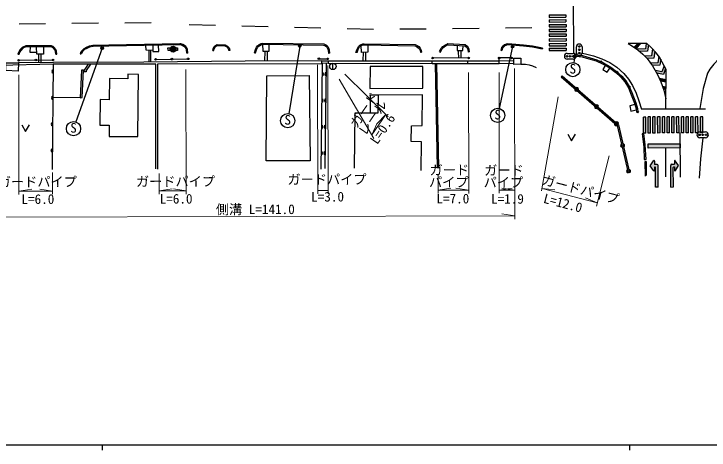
# Model space of a CAD drawing. Units: millimetres at full size, sheet at 1:1000; details may follow other scales. Extents: x -27979035 to 680000, y -218666483 to 380000.
# Drawn here: x 151231 to 283100, y 204000 to 286772 of the extents above; entities that cross this region are included whole.
import ezdxf
from ezdxf.enums import TextEntityAlignment as Align

# ---------------------------------------------------------------- set-up
doc = ezdxf.new("R2010")
doc.units = ezdxf.units.MM
doc.header["$LTSCALE"] = 1000
for name, color, linetype, lineweight in [('M-BGD', 7, 'Continuous', 25), ('M-BGD-EXST', 7, 'Continuous', 25), ('M-STR-HTXT', 7, 'Continuous', 13), ('M-STR-STRC', 7, 'Continuous', 25), ('M-TTL-BAND', 7, 'Continuous', 25)]:
    doc.layers.add(name, color=color, linetype=linetype, lineweight=lineweight)
doc.styles.add('ＭＳ ゴシック', font='')
doc.styles.get('ＭＳ ゴシック').set_extended_font_data('MS Gothic')

msp = doc.modelspace()

# ---------------------------------------------------------------- hatches: boundary and pattern name
at = {"layer": 'M-BGD'}
for points in [[(181905, 279836, 0.24036), (181897, 280336), (180931, 280347, 0.24377), (180915, 279841)], [(181750, 279645, 0.11332), (181905, 279836), (180915, 279841, 0.4795)], [(181897, 280336, 0.46673), (181073, 280512, 0.0995), (180931, 280347)], [(158686, 275520), (158693, 276146, 0.84072)], [(209709, 275667), (209701, 275042, 0.84072)], [(210444, 275042), (210452, 275668, 0.84072)], [(258128, 272151), (257655, 272560, 0.84072)], [(258292, 272340), (257819, 272749, -0.84072)], [(158632, 270521), (158638, 271146, 0.84072)], [(209647, 270668), (209639, 270042, 0.84072)], [(210382, 270043), (210390, 270668, 0.84072)], [(261908, 268877), (261435, 269287, 0.84072)], [(262072, 269066), (261599, 269476, -0.84072)], [(158577, 265521), (158584, 266147, 0.84072)], [(209585, 265668), (209577, 265042, 0.84072)], [(210320, 265043), (210328, 265669, 0.84072)], [(265688, 265604), (265215, 266014, 0.84072)], [(265851, 265793), (265378, 266203, -0.84072)], [(158522, 260521), (158529, 261147, 0.84072)], [(266640, 261480), (266500, 262089, 0.84072)], [(266884, 261536), (266743, 262146, -0.84072)], [(209523, 260669), (209515, 260043, 0.84072)], [(210258, 260043), (210266, 260669, 0.84072)], [(267766, 256608), (267625, 257218, 0.84072)], [(268009, 256664), (267868, 257274, -0.84072)]]:
    msp.add_hatch(color=256, dxfattribs=at).paths.add_polyline_path(points)
at = {"layer": 'M-BGD-EXST'}
for points in [[(205218, 280772, 0.41421), (205348, 280443, 0.41421), (205677, 280573, 1)], [(167761, 280369, 0.41421), (167891, 280040, 0.41421), (168219, 280170, 1)], [(245601, 280665, 0.41421), (245732, 280336, 0.41421), (246060, 280466, 1)], [(257404, 278784, 0.41421), (257534, 278455, 0.41421), (257862, 278585, 1)]]:
    msp.add_hatch(color=256, dxfattribs=at).paths.add_polyline_path(points)
at = {"layer": 'M-STR-STRC'}
for points in [[(255948, 286138), (255945, 286588), (252737, 286566), (252740, 286116)], [(255954, 285238), (255951, 285688), (252743, 285666), (252746, 285216)], [(255960, 284338), (255957, 284788), (252749, 284766), (252752, 284316)], [(255966, 283438), (255963, 283888), (252755, 283867), (252758, 283417)], [(255972, 282538), (255969, 282988), (252761, 282967), (252764, 282517)], [(255978, 281638), (255975, 282088), (252767, 282067), (252770, 281617)], [(255984, 280738), (255981, 281188), (252773, 281167), (252776, 280717)], [(270167, 281178), (269561, 281179), (268893, 280442), (269276, 280195)], [(271585, 280900), (271296, 281176), (271170, 281176), (271020, 280114), (269469, 280070), (269605, 279983), (269994, 279635), (271413, 279675)], [(255990, 279838), (255987, 280288), (252779, 280267), (252782, 279817)], [(272779, 279700), (272384, 280117), (272198, 278797), (270920, 278761), (271348, 278322), (272590, 278357)], [(273926, 278157), (273705, 278545), (273554, 278747), (273376, 277479), (272000, 277440), (272325, 276999), (273768, 277040)], [(274856, 276396), (274578, 276940), (274148, 275783), (272910, 276019), (273210, 275504), (274437, 275270)], [(274931, 273802), (274934, 274259), (273681, 274498), (273901, 273998)], [(274922, 272429), (274925, 272887), (274244, 273016), (274411, 272526)], [(271089, 267208), (270639, 267206), (270651, 264162), (271101, 264163)], [(271989, 267211), (271539, 267210), (271551, 264165), (272001, 264167)], [(272889, 267215), (272439, 267213), (272451, 264168), (272901, 264170)], [(273789, 267218), (273339, 267216), (273351, 264172), (273801, 264173)], [(274689, 267221), (274239, 267219), (274251, 264175), (274701, 264177)], [(275589, 267224), (275139, 267223), (275151, 264178), (275601, 264180)], [(276489, 267228), (276039, 267226), (276051, 264181), (276501, 264183)], [(277389, 267231), (276939, 267229), (276951, 264185), (277401, 264186)], [(278289, 267234), (277839, 267233), (277851, 264188), (278301, 264190)], [(279189, 267237), (278739, 267236), (278751, 264191), (279201, 264193)], [(280089, 267241), (279639, 267239), (279651, 264195), (280101, 264196)], [(280989, 267244), (280539, 267242), (280551, 264198), (281001, 264199)], [(281889, 267247), (281439, 267246), (281451, 264201), (281901, 264203)], [(277636, 261339), (277633, 262139), (271535, 262117), (271538, 261317)], [(272748, 258219), (272746, 258838, 0.74206), (272563, 258893), (271949, 257966), (272569, 257043, 0.74206), (272752, 257099), (272750, 257719), (272850, 257719, -0.41421), (272950, 257619), (272964, 253913), (273464, 253915), (273449, 258021, 0.41388), (273248, 258220)], [(276513, 258232), (276511, 258852, -0.74206), (276694, 258908), (277314, 257985), (276700, 257058, -0.74206), (276517, 257113), (276515, 257732), (276415, 257732, 0.41421), (276315, 257632), (276329, 253926), (275829, 253924), (275814, 258030, -0.41388), (276013, 258231)]]:
    msp.add_hatch(color=256, dxfattribs=at).paths.add_polyline_path(points)

# ---------------------------------------------------------------- linework, layer by layer
at = {"layer": 'M-BGD'}
for p, q in [((176828, 279917), (176827, 277628)), ((177161, 279912), (177160, 277631)), ((188955, 279848), (189153, 279824)), ((192205, 279804), (192005, 279806)), ((198812, 279723), (198793, 277831)), ((199264, 279703), (199245, 277832)), ((231949, 279612), (232120, 279509)), ((235531, 279642), (235536, 278372)), ((235985, 279628), (235990, 278358)), ((243600, 279908), (243791, 279849)), ((251489, 280286), (251451, 280089)), ((151998, 279128), (152205, 279121)), ((155881, 279129), (155872, 277523)), ((156331, 279143), (156322, 277530)), ((159169, 279122), (159369, 279134)), ((163784, 279221), (163995, 279209)), ((178117, 278141), (184278, 278246)), ((184202, 279322), (184003, 279313)), ((196841, 279385), (197050, 279386)), ((209068, 278270), (210732, 278243)), ((211092, 279302), (210893, 279286)), ((216322, 279437), (216110, 279438)), ((217468, 279480), (217431, 277843)), ((217950, 279498), (217912, 277845)), ((228350, 279504), (228549, 279525)), ((237484, 278410), (230649, 278399)), ((237589, 279547), (237392, 279516)), ((245644, 278409), (243273, 278404)), ((243274, 277376), (243273, 278404)), ((158705, 277210), (148443, 277000)), ((152131, 277978), (158652, 278033)), ((209730, 277359), (209481, 257284)), ((210473, 277384), (210226, 257435)), ((211729, 276205), (211729, 277405)), ((230583, 277390), (230584, 277890)), ((231135, 277389), (231547, 257491)), ((231385, 277388), (231797, 257496)), ((237338, 277373), (237339, 277873)), ((255230, 274991), (255066, 274802)), ((163829, 270870), (158636, 270927)), ((268009, 256664), (267766, 256608))]:
    msp.add_line(p, q, dxfattribs=at)
for points in [[(184202, 279322), (184170, 280070), (184055, 280311), (183829, 280577), (183598, 280773), (183250, 280972), (182918, 281096), (182720, 281104), (169254, 280833), (166218, 280791), (165504, 280640), (164947, 280407), (164500, 280151), (164088, 279755), (163873, 279439), (163784, 279221)], [(184003, 279313), (183972, 280020), (183886, 280202), (183687, 280435), (183482, 280608), (183165, 280791), (182878, 280897), (182718, 280904), (169257, 280633), (166240, 280591), (165564, 280448), (165035, 280228), (164621, 279990), (164242, 279625), (164050, 279344), (163995, 279209)], [(188955, 279848), (189000, 280217), (189226, 280581), (189472, 280802), (189780, 280950), (191310, 280880), (191727, 280662), (192044, 280308), (192206, 279893), (192205, 279804)], [(196841, 279385), (197030, 280034), (197238, 280483), (197449, 280739), (197779, 280974), (198161, 281170), (198429, 281208), (209989, 281066), (210300, 280976), (210556, 280809), (210751, 280560), (210992, 280164), (211041, 279939), (211092, 279302)], [(197050, 279386), (197217, 279964), (197409, 280375), (197587, 280591), (197883, 280802), (198223, 280977), (198442, 281008), (209959, 280866), (210216, 280792), (210419, 280660), (210586, 280446), (210804, 280088), (210843, 279909), (210893, 279286)], [(198389, 281000), (198425, 279725), (199667, 279718), (199636, 280993)], [(216110, 279438), (216342, 280088), (216643, 280624), (216829, 280840), (217094, 280991), (217401, 281089), (217691, 281117), (227344, 280935), (227718, 280793), (228016, 280558), (228304, 280247), (228511, 279895), (228549, 279525)], [(216322, 279437), (216524, 280005), (216808, 280509), (216958, 280684), (217175, 280807), (217442, 280892), (217699, 280917), (227306, 280736), (227618, 280617), (227879, 280410), (228143, 280127), (228316, 279831), (228350, 279504)], [(218365, 280904), (218351, 279513), (217160, 279468), (217111, 280770)], [(231949, 279612), (232329, 280249), (232622, 280596), (232970, 280855), (233362, 281058), (233564, 281127), (236839, 280935), (237181, 280675), (237384, 280399), (237504, 280082), (237589, 279547)], [(232120, 279509), (232493, 280133), (232760, 280449), (233077, 280685), (233440, 280874), (233591, 280925), (236766, 280739), (237037, 280534), (237207, 280302), (237310, 280031), (237392, 279516)], [(251489, 280286), (249632, 280641), (247894, 280862), (245694, 281012), (244807, 281088), (244276, 280910), (243953, 280618), (243746, 280377), (243600, 279908)], [(251451, 280089), (249601, 280444), (247874, 280663), (245679, 280813), (244831, 280885), (244379, 280733), (244096, 280478), (243925, 280278), (243791, 279849)], [(295321, 281388), (289110, 280440), (287477, 279894), (286133, 279143), (284970, 278224), (283971, 277251), (283233, 276261), (282822, 275555), (281988, 272647), (281354, 268850)], [(159369, 279134), (159333, 279742), (159132, 280095), (158919, 280344), (158659, 280556), (158358, 280699), (153463, 280707), (152814, 280426), (152435, 280017), (152138, 279577), (151998, 279128)], [(159169, 279122), (159136, 279684), (158968, 279980), (158779, 280200), (158551, 280386), (158313, 280499), (153504, 280507), (152932, 280260), (152592, 279892), (152320, 279489), (152205, 279121)], [(154298, 280506), (154274, 279507), (155560, 279509)], [(156839, 280502), (156844, 279158), (155567, 279120), (155543, 280504)], [(176222, 280773), (176229, 279926), (177580, 279906)], [(177583, 280800), (177579, 279613), (178698, 279634), (178658, 280822)], [(189153, 279824), (189193, 280149), (189381, 280451), (189584, 280634), (189821, 280748), (191257, 280683), (191602, 280501), (191870, 280201), (192005, 279856), (192005, 279806)], [(235318, 280824), (235292, 279806), (236416, 279844), (236449, 280758)], [(257732, 279047), (259090, 278859), (259939, 278642), (261775, 278076), (263092, 277471), (264458, 276685), (265540, 275842), (266544, 274956), (267309, 274048), (268018, 272859), (268440, 271849), (269173, 269903), (269492, 268835), (269569, 268175)], [(257845, 278779), (259042, 278613), (259871, 278401), (261686, 277842), (262977, 277249), (264319, 276478), (265380, 275649), (266365, 274781), (267104, 273903), (267794, 272746), (268208, 271757), (268936, 269823), (269246, 268784), (269321, 268146)], [(259018, 279318), (259686, 279182), (261198, 278811), (262726, 278223), (264269, 277519), (265594, 276670), (266934, 275477), (267818, 274411), (268588, 273178), (269236, 271749), (269786, 270263), (270255, 268673)], [(209630, 277860), (195069, 277820), (175883, 277618), (158763, 277571), (152080, 277460)], [(178167, 257367), (178167, 277203), (158705, 277210), (158486, 257237)], [(165736, 277208), (164937, 276026), (164947, 275777), (164393, 275801)], [(164406, 276092), (164619, 276093), (165352, 277208)], [(178554, 257321), (178509, 277306), (209656, 277356)], [(210852, 277884), (230582, 277890), (237339, 277873), (243271, 277876), (246050, 277903)], [(210867, 277397), (230583, 277390), (237338, 277373), (243274, 277376), (246055, 277403)], [(247388, 277206), (248244, 277213), (248960, 277133), (249626, 276910), (250299, 276618)], [(263405, 277003), (262963, 276224), (263744, 275696), (264297, 276490)], [(255066, 274802), (265688, 265604), (267766, 256608)], [(255230, 274991), (265913, 265740), (268009, 256664)], [(228507, 257043), (228559, 262517), (226597, 262565), (226672, 265547), (228703, 265587), (228759, 271408), (220348, 271352), (220268, 267935), (215907, 267931), (215797, 257490)], [(220348, 271352), (218801, 271326), (218826, 267934)], [(269011, 269571), (268077, 269304), (268252, 268324), (269274, 268548)], [(152741, 265750), (153457, 264455), (154172, 265750)], [(256306, 263961), (257022, 262665), (257737, 263961)], [(281897, 263276), (281467, 259278), (281204, 255628)], [(271235, 256093), (271212, 258712), (270893, 258689), (270963, 255990)]]:
    msp.add_lwpolyline(points, dxfattribs=at)
for points in [[(182247, 280332), (182260, 279834), (180467, 279843), (180445, 280353)], [(247367, 278364), (247388, 277206), (246059, 277179), (246035, 278371)], [(152080, 277460), (152048, 275936), (149686, 276003), (149730, 277468)], [(210852, 277884), (210867, 277397), (209656, 277356), (209630, 277860)], [(164406, 276092), (164046, 276099), (163829, 270870), (164179, 270877)], [(218782, 276815), (218757, 272589), (228799, 272667), (228780, 276800)], [(174846, 275268), (172864, 275322), (172836, 274429), (169375, 274512), (169320, 270461), (167585, 270502), (167511, 265632), (169290, 265674), (169283, 263484), (174754, 263529)], [(199201, 274993), (207266, 275072), (207429, 258912), (199091, 258861)], [(270704, 264061), (270412, 264036), (270728, 261466), (270805, 259129), (271133, 259152), (270974, 261906)]]:
    msp.add_lwpolyline(points, close=True, dxfattribs=at)
for centre, radius in [((181411, 280078), 550), ((178117, 278141), 150), ((181198, 278193), 150), ((184278, 278246), 150), ((209068, 278270), 150), ((210732, 278243), 150), ((230649, 278399), 150), ((237484, 278410), 150), ((243273, 278404), 150), ((245644, 278409), 150), ((257732, 279047), 150), ((152131, 277978), 150), ((155392, 278006), 150), ((158652, 278033), 150), ((211729, 276805), 600), ((262553, 277719), 150), ((265647, 275747), 150), ((267983, 272917), 150), ((269569, 268175), 150)]:
    msp.add_circle(centre, radius, dxfattribs=at)
for centre, start, end in [((158744, 275833), 99.26433, 259.48206), ((209650, 275355), 279.1809, 79.39863), ((210503, 275354), 99.1809, 259.39863), ((257927, 272397), 148.99836, 309.21609), ((258020, 272503), 328.99836, 129.21609), ((158690, 270833), 99.26433, 259.48206), ((209588, 270356), 279.1809, 79.39863), ((210441, 270355), 99.1809, 259.39863), ((261707, 269123), 148.99836, 309.21609), ((261799, 269230), 328.99836, 129.21609), ((158635, 265833), 99.26433, 259.48206), ((209526, 265356), 279.1809, 79.39863), ((210379, 265355), 99.1809, 259.39863), ((265487, 265850), 148.99836, 309.21609), ((265579, 265957), 328.99836, 129.21609), ((158580, 260834), 99.26433, 259.48206), ((266623, 261797), 112.89795, 273.11568), ((266760, 261828), 292.89795, 93.11568), ((209464, 260356), 279.1809, 79.39863), ((210317, 260356), 99.1809, 259.39863), ((267748, 256925), 112.89795, 273.11568), ((267886, 256957), 292.89795, 93.11568)]:
    msp.add_arc(centre, 318, start, end, dxfattribs=at)
at = {"layer": 'M-BGD-EXST'}
for p, q in [((167990, 280270), (162985, 266264)), ((205447, 280672), (203377, 267818)), ((245831, 280566), (243277, 268825)), ((257633, 278685), (257456, 277542))]:
    msp.add_line(p, q, dxfattribs=at)
for centre, radius in [((205447, 280672), 250), ((167990, 280270), 250), ((245831, 280566), 250), ((257633, 278685), 250), ((257250, 276208), 1350), ((203167, 266509), 1350), ((242991, 267506), 1350), ((162531, 264992), 1350)]:
    msp.add_circle(centre, radius, dxfattribs=at)
at = {"layer": 'M-STR-HTXT'}
for p, q in [((208854, 252649), (208800, 277096)), ((210824, 252653), (210770, 276988)), ((183927, 252594), (183875, 276220)), ((237506, 252712), (237455, 275657)), ((243308, 252725), (243258, 275622)), ((246225, 247833), (246162, 276420)), ((152193, 252523), (152143, 275188)), ((212921, 274410), (219519, 263134)), ((213994, 275367), (222199, 267249)), ((254471, 271018), (251324, 253200)), ((221750, 267693), (219101, 263848)), ((221750, 267693), (220058, 265914)), ((219101, 263848), (220161, 266062)), ((264140, 259824), (261714, 250278)), ((158562, 252538), (158552, 256665)), ((178806, 252582), (178797, 256470)), ((231695, 252699), (231687, 256355)), ((152192, 253126), (154616, 253515)), ((158560, 253140), (156135, 253518)), ((178804, 253184), (181228, 253574)), ((178804, 253184), (183926, 253196)), ((183926, 253196), (181500, 253574)), ((208853, 253251), (210822, 253255)), ((231694, 253301), (234118, 253691)), ((231694, 253301), (237505, 253314)), ((237505, 253314), (235079, 253693)), ((243307, 253327), (245731, 253717)), ((243307, 253327), (246213, 253334)), ((246213, 253334), (243787, 253712)), ((251405, 253663), (261873, 250905)), ((251405, 253663), (253848, 253416)), ((152192, 253126), (158560, 253140)), ((261873, 250905), (259626, 251894)), ((105453, 248124), (246224, 248435)), ((246224, 248435), (243798, 248814))]:
    msp.add_line(p, q, dxfattribs=at)
at = {"layer": 'M-STR-STRC'}
for p, q in [((257242, 296930), (257359, 279285)), ((252737, 286566), (255945, 286588)), ((252737, 286566), (252740, 286116)), ((255945, 286588), (255948, 286138)), ((157250, 284896), (152250, 284849)), ((167249, 284991), (162249, 284944)), ((177249, 285086), (172249, 285039)), ((252740, 286116), (255948, 286138)), ((252743, 285666), (255951, 285688)), ((252743, 285666), (252746, 285216)), ((252746, 285216), (255954, 285238)), ((255951, 285688), (255954, 285238)), ((189465, 284587), (184467, 284719)), ((199462, 284324), (194464, 284456)), ((209458, 284060), (204460, 284192)), ((219455, 283797), (214457, 283929)), ((229454, 283903), (224455, 283850)), ((239454, 284009), (234454, 283956)), ((249453, 284116), (244453, 284063)), ((252749, 284766), (255957, 284788)), ((252749, 284766), (252752, 284316)), ((252752, 284316), (255960, 284338)), ((252755, 283867), (255963, 283888)), ((252755, 283867), (252758, 283417)), ((255957, 284788), (255960, 284338)), ((255963, 283888), (255966, 283438)), ((252758, 283417), (255966, 283438)), ((252761, 282967), (255969, 282988)), ((252761, 282967), (252764, 282517)), ((252764, 282517), (255972, 282538)), ((255969, 282988), (255972, 282538)), ((252767, 282067), (255975, 282088)), ((252767, 282067), (252770, 281617)), ((252770, 281617), (255978, 281638)), ((252773, 281167), (255981, 281188)), ((252773, 281167), (252776, 280717)), ((255975, 282088), (255978, 281638)), ((255981, 281188), (255984, 280738)), ((269561, 281179), (268893, 280442)), ((270167, 281178), (269276, 280195)), ((252776, 280717), (255984, 280738)), ((252779, 280267), (255987, 280288)), ((252779, 280267), (252782, 279817)), ((252782, 279817), (255990, 279838)), ((255987, 280288), (255990, 279838)), ((257925, 279407), (257925, 280507)), ((259025, 280507), (259025, 279407)), ((256202, 279285), (257302, 279285)), ((257302, 278185), (256202, 278185)), ((274934, 274259), (273681, 274498)), ((274931, 273802), (273901, 273998)), ((274925, 272887), (274244, 273016)), ((274922, 272429), (274411, 272526)), ((282427, 268717), (270255, 268673)), ((271089, 267208), (270639, 267206)), ((270651, 264162), (270639, 267206)), ((271101, 264163), (271089, 267208)), ((271989, 267211), (271539, 267210)), ((271551, 264165), (271539, 267210)), ((272001, 264167), (271989, 267211)), ((272889, 267215), (272439, 267213)), ((272451, 264168), (272439, 267213)), ((272901, 264170), (272889, 267215)), ((273789, 267218), (273339, 267216)), ((273351, 264172), (273339, 267216)), ((273801, 264173), (273789, 267218)), ((274689, 267221), (274239, 267219)), ((274251, 264175), (274239, 267219)), ((274701, 264177), (274689, 267221)), ((275589, 267224), (275139, 267223)), ((275151, 264178), (275139, 267223)), ((275601, 264180), (275589, 267224)), ((276489, 267228), (276039, 267226)), ((276051, 264181), (276039, 267226)), ((276501, 264183), (276489, 267228)), ((277389, 267231), (276939, 267229)), ((276951, 264185), (276939, 267229)), ((277401, 264186), (277389, 267231)), ((278289, 267234), (277839, 267233)), ((277851, 264188), (277839, 267233)), ((278301, 264190), (278289, 267234)), ((279189, 267237), (278739, 267236)), ((278751, 264191), (278739, 267236)), ((279201, 264193), (279189, 267237)), ((280089, 267241), (279639, 267239)), ((279651, 264195), (279639, 267239)), ((280101, 264196), (280089, 267241)), ((280989, 267244), (280539, 267242)), ((280551, 264198), (280539, 267242)), ((281001, 264199), (280989, 267244)), ((281889, 267247), (281439, 267246)), ((281451, 264201), (281439, 267246)), ((281901, 264203), (281889, 267247)), ((271101, 264163), (270651, 264162)), ((272001, 264167), (271551, 264165)), ((272901, 264170), (272451, 264168)), ((273801, 264173), (273351, 264172)), ((274701, 264177), (274251, 264175)), ((275601, 264180), (275151, 264178)), ((276501, 264183), (276051, 264181)), ((277401, 264186), (276951, 264185)), ((277656, 255760), (277626, 264187)), ((278301, 264190), (277851, 264188)), ((279201, 264193), (278751, 264191)), ((280101, 264196), (279651, 264195)), ((281001, 264199), (280551, 264198)), ((281337, 264376), (282437, 264376)), ((281901, 264203), (281451, 264201)), ((282437, 263276), (281337, 263276)), ((274883, 255834), (274863, 261329)), ((271949, 257966), (272563, 258893)), ((272746, 258838), (272748, 258219)), ((276511, 258852), (276513, 258232)), ((277314, 257985), (276694, 258908)), ((272569, 257043), (271949, 257966)), ((273248, 258220), (272748, 258219)), ((272850, 257719), (272750, 257719)), ((272750, 257719), (272752, 257099)), ((272964, 253913), (272950, 257619)), ((273464, 253915), (273449, 258021)), ((275829, 253924), (275814, 258030)), ((276013, 258231), (276513, 258232)), ((276329, 253926), (276315, 257632)), ((276415, 257732), (276515, 257732)), ((276515, 257732), (276517, 257113)), ((276700, 257058), (277314, 257985)), ((273464, 253915), (272964, 253913)), ((275829, 253924), (276329, 253926))]:
    msp.add_line(p, q, dxfattribs=at)
for points in [[(274898, 268912), (274947, 276218), (274222, 277637), (273705, 278545), (273088, 279375), (272180, 280331), (271296, 281176), (267740, 281182), (268573, 280648), (269605, 279983), (270560, 279129), (271359, 278312), (272391, 276910), (273326, 275304), (273945, 273898), (274486, 272305), (274910, 270649)], [(271170, 281176), (271020, 280114), (269469, 280070)], [(271585, 280900), (271413, 279675), (269994, 279635)], [(272384, 280117), (272198, 278797), (270920, 278761)], [(272779, 279700), (272590, 278357), (271348, 278322)], [(273554, 278747), (273376, 277479), (272000, 277440)], [(273926, 278157), (273768, 277040), (272325, 276999)], [(274578, 276940), (274148, 275783), (272910, 276019)], [(274856, 276396), (274437, 275270), (273210, 275504)]]:
    msp.add_lwpolyline(points, dxfattribs=at)
msp.add_lwpolyline([(277636, 261339), (271538, 261317), (271535, 262117), (277633, 262139)], close=True, dxfattribs=at)
for centre in [(258481, 280582), (258481, 279962), (256136, 278729), (256756, 278729), (257376, 278729), (258481, 279342), (281271, 263820), (281891, 263820), (282511, 263820)]:
    msp.add_circle(centre, 150, dxfattribs=at)
for centre, radius, start, end in [((258475, 280507), 550, 90, 180), ((258475, 280507), 550, 0, 90), ((256202, 278735), 550, 90, 180), ((256202, 278735), 550, 180, 270), ((257302, 278735), 550, 0, 90), ((257302, 278735), 550, 270, 0), ((258475, 279407), 550, 180, 270), ((258475, 279407), 550, 270, 0), ((281337, 263826), 550, 90, 180), ((281337, 263826), 550, 180, 270), ((282437, 263826), 550, 0, 90), ((282437, 263826), 550, 270, 0), ((272646, 258838), 100, 0.20862, 146.51855), ((276611, 258852), 100, 33.89868, 180.20862), ((272850, 257619), 100, 0.20862, 90.20862), ((273249, 258020), 200, 0.20862, 90.14427), ((276014, 258031), 200, 90.27296, 180.20862), ((276415, 257632), 100, 90.20862, 180.20862), ((272652, 257099), 100, 213.89868, 0.20862), ((276617, 257113), 100, 180.20862, 326.51855)]:
    msp.add_arc(centre, radius, start, end, dxfattribs=at)
at = {"layer": 'M-TTL-BAND'}
for p, q in [((40000, 205000), (579000, 205000)), ((168000, 205000), (168000, 204000)), ((268000, 205000), (268000, 204000))]:
    msp.add_line(p, q, dxfattribs=at)

# ---------------------------------------------------------------- texts
at = {"layer": 'M-BGD-EXST', "style": 'ＭＳ ゴシック'}
for p in [(256595, 274915), (242335, 266213), (202512, 265217), (161876, 263700)]:
    msp.add_text('S', height=1833, rotation=358.508, dxfattribs=at).set_placement(p, align=Align.BOTTOM_LEFT)
at = {"layer": 'M-STR-HTXT', "style": 'ＭＳ ゴシック'}
for s, rotation, p in [('ガード', 55.43, (216754, 264660)), ('レール', 55.43, (218355, 263177)), ('L=0.6', 55.43, (220595, 261546)), ('ガード', 0.127, (230075, 255672)), ('ガード', 0.127, (240439, 255623)), ('ガードパイプ', 0.127, (148171, 253437)), ('ガードパイプ', 0.127, (174387, 253498)), ('ガードパイプ', 0.127, (203121, 253891)), ('パイプ', 0.127, (229977, 253375)), ('パイプ', 0.127, (240340, 253326)), ('ガードパイプ', 345.243, (251109, 253959)), ('L=6.0', 0.127, (152665, 250158)), ('L=6.0', 0.127, (178882, 250220)), ('L=3.0', 0.127, (207616, 250613)), ('L=7.0', 0.127, (231376, 250244)), ('L=1.9', 0.127, (241740, 250195)), ('L=12.0', 345.243, (251392, 250423)), ('側溝 L=141.0', 0.127, (189540, 248206))]:
    msp.add_text(s, height=1833, rotation=rotation, dxfattribs=at).set_placement(p, align=Align.BOTTOM_LEFT)

doc.saveas('drawing.dxf')
